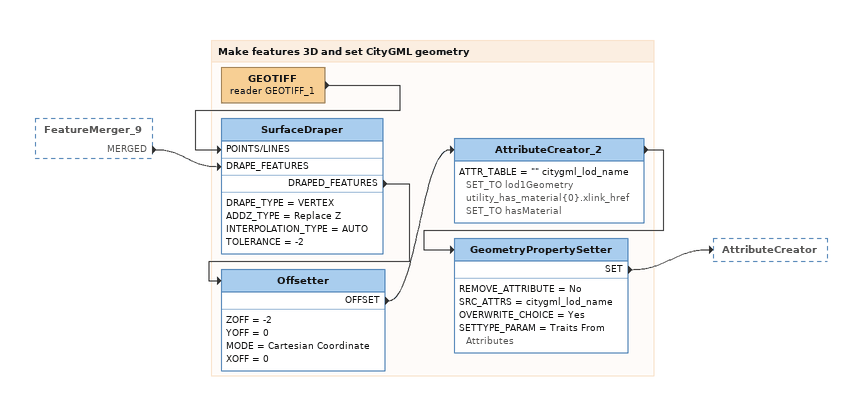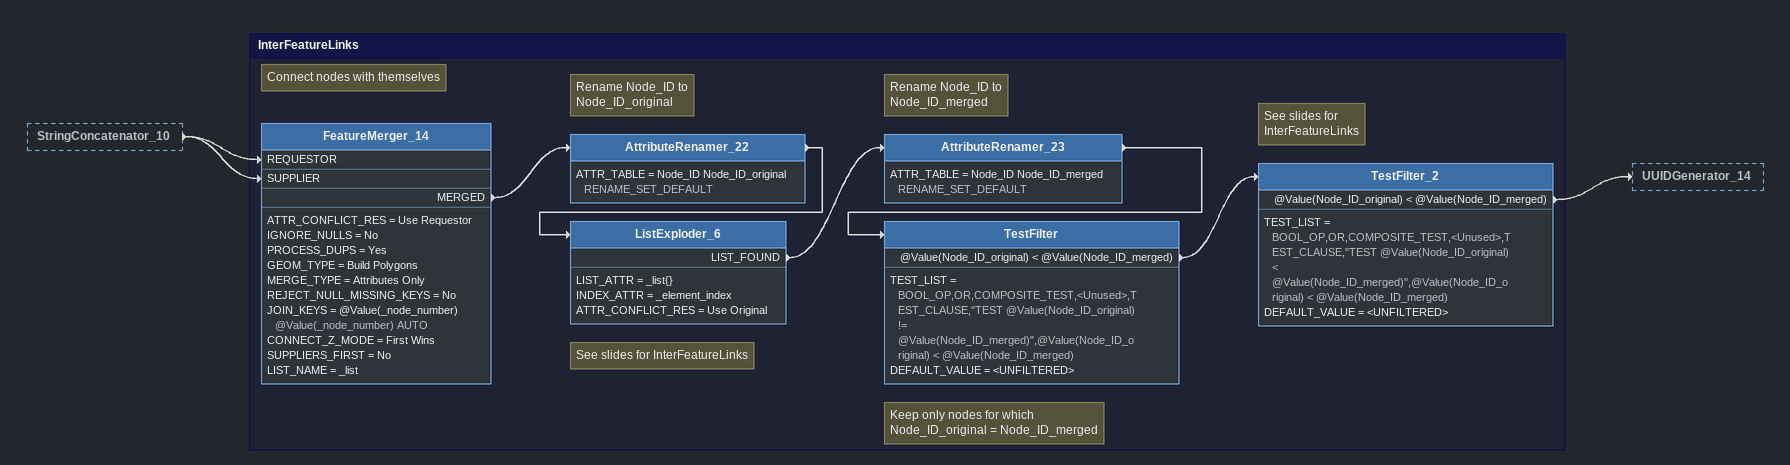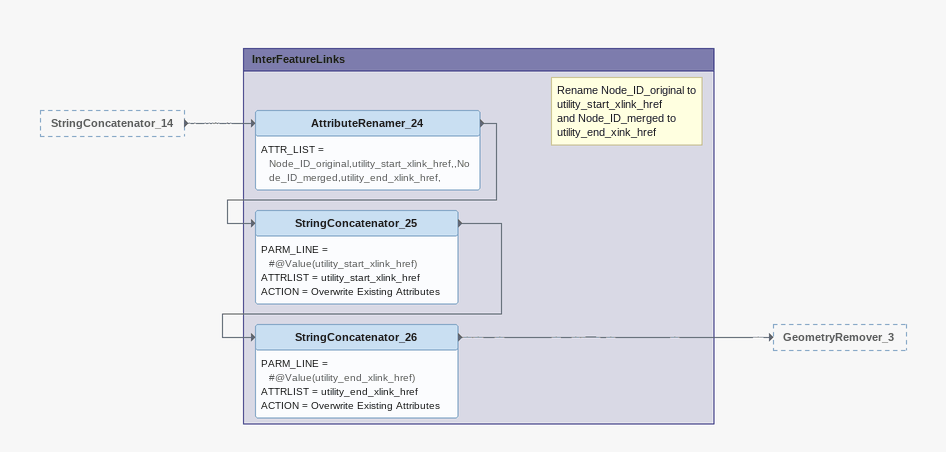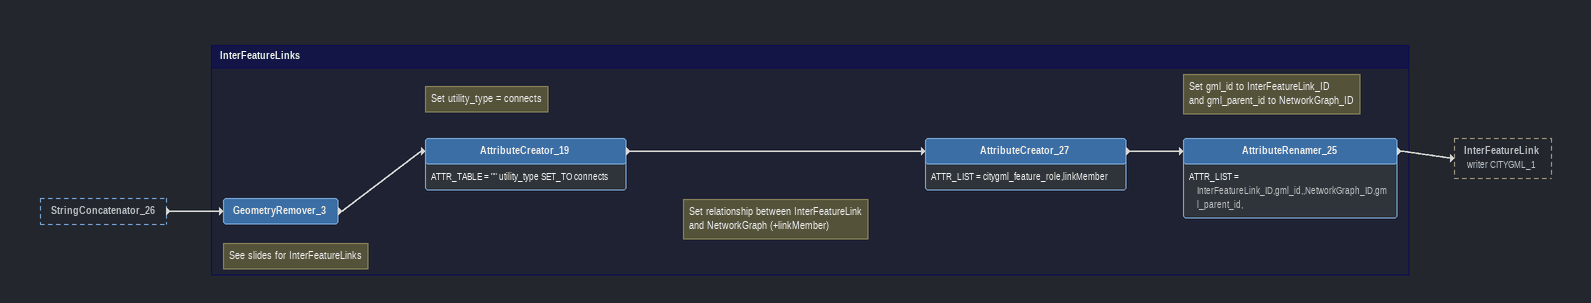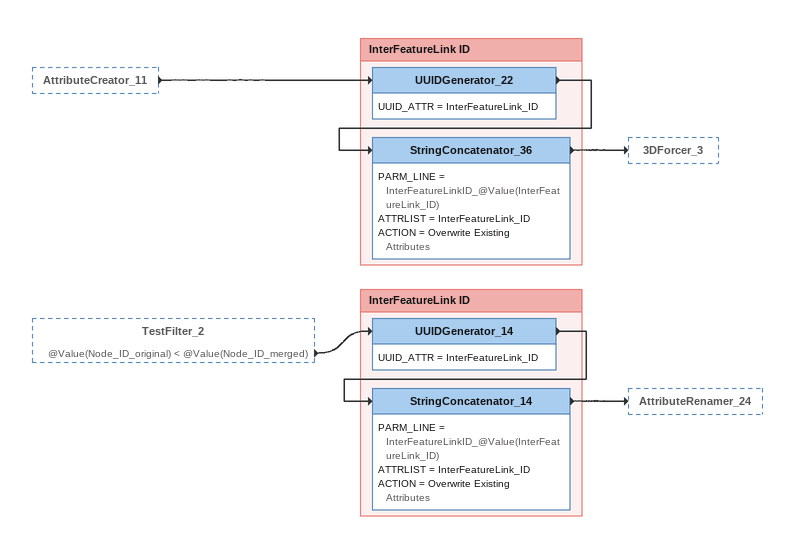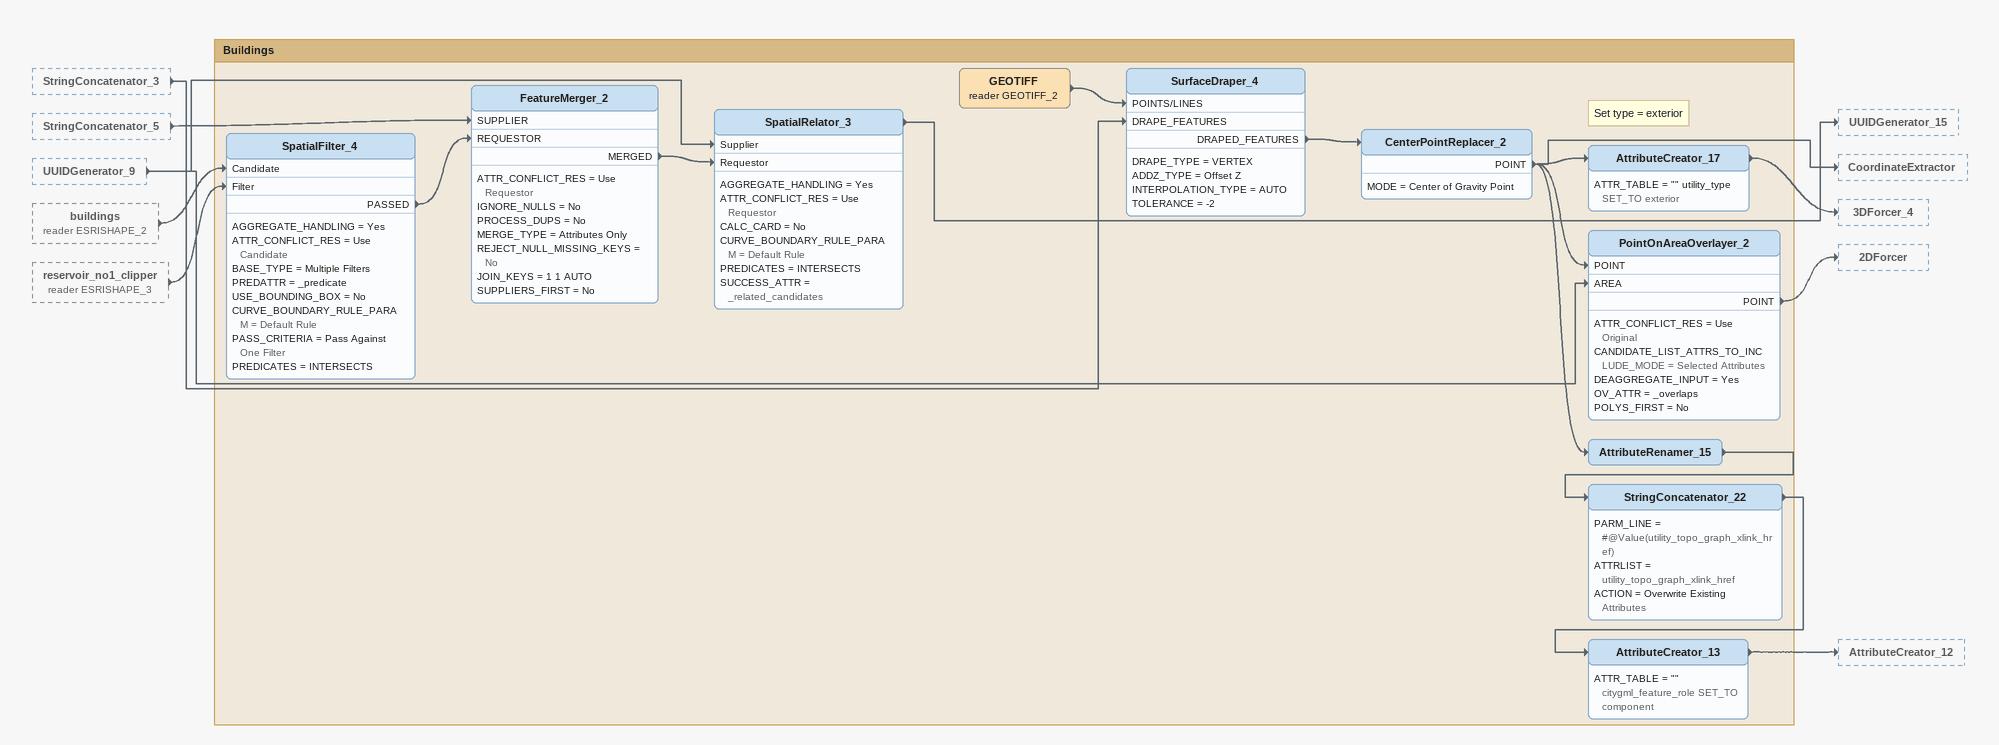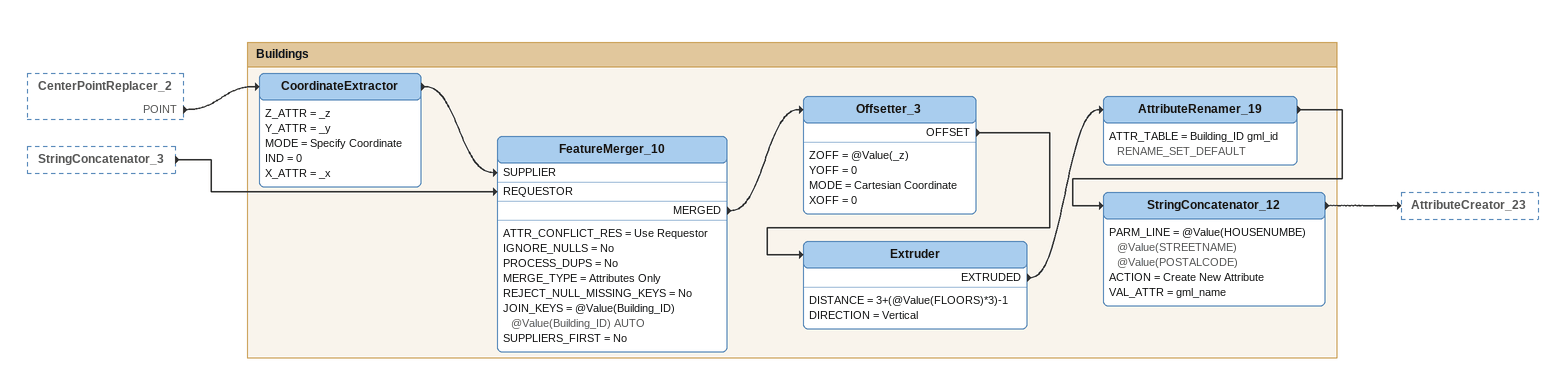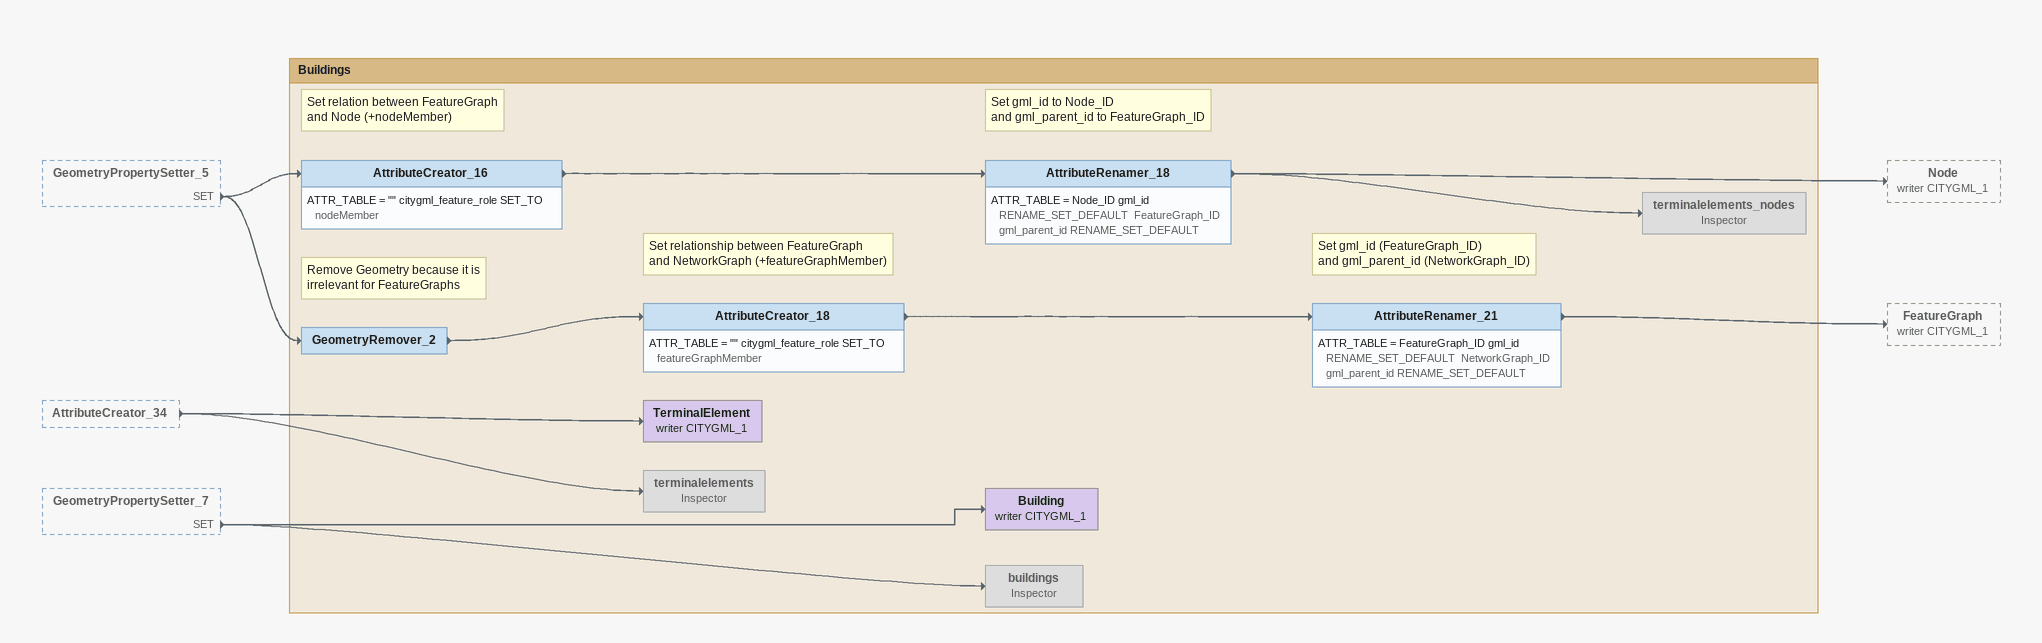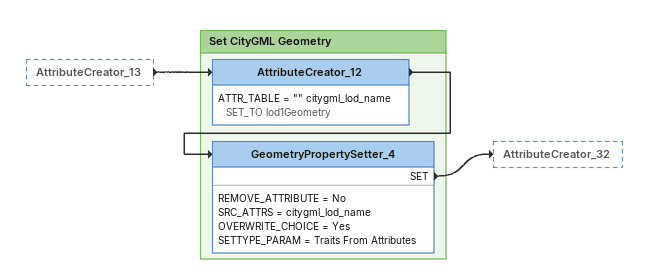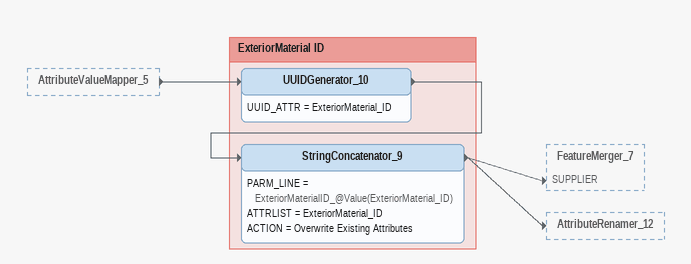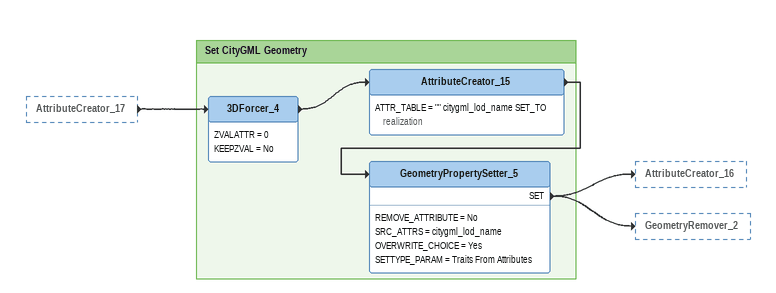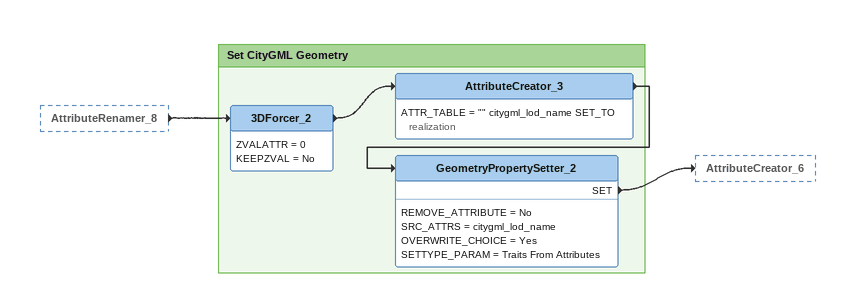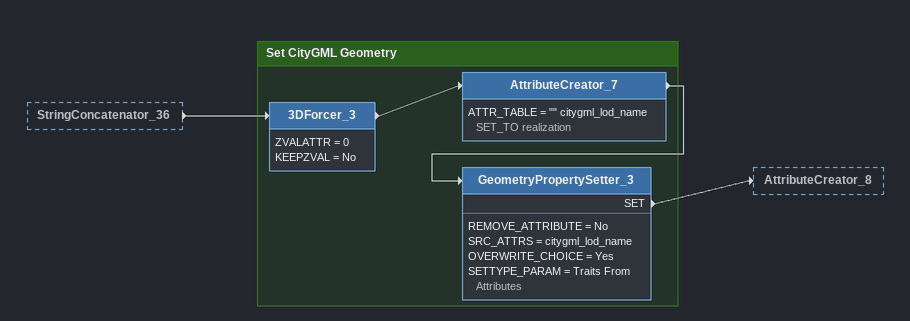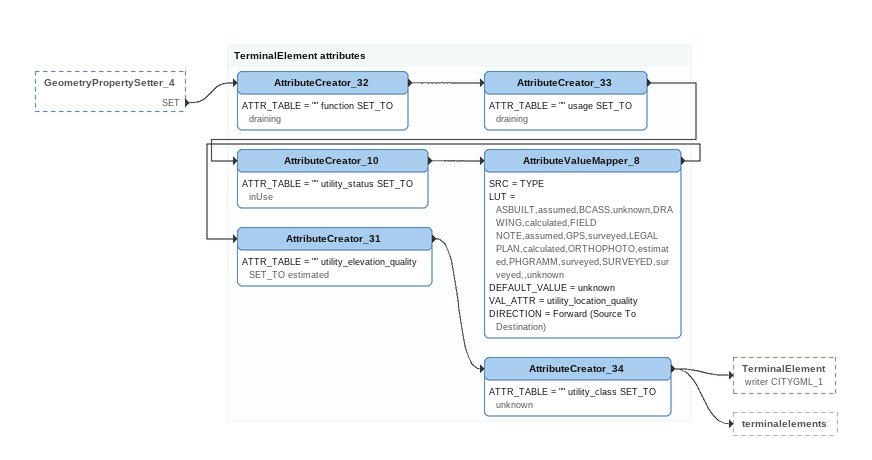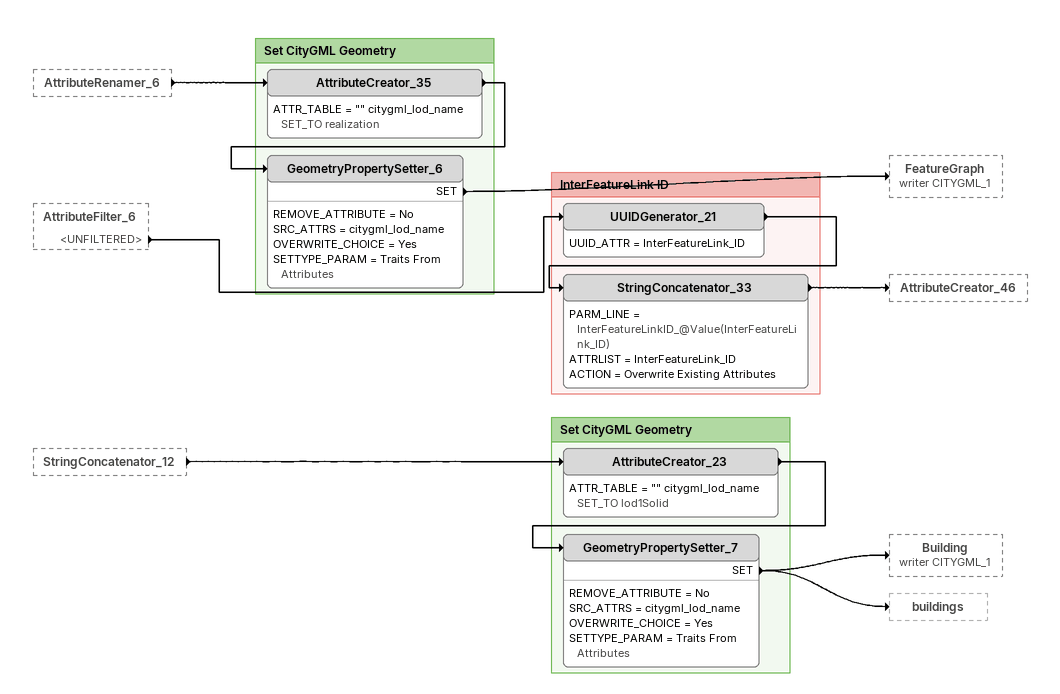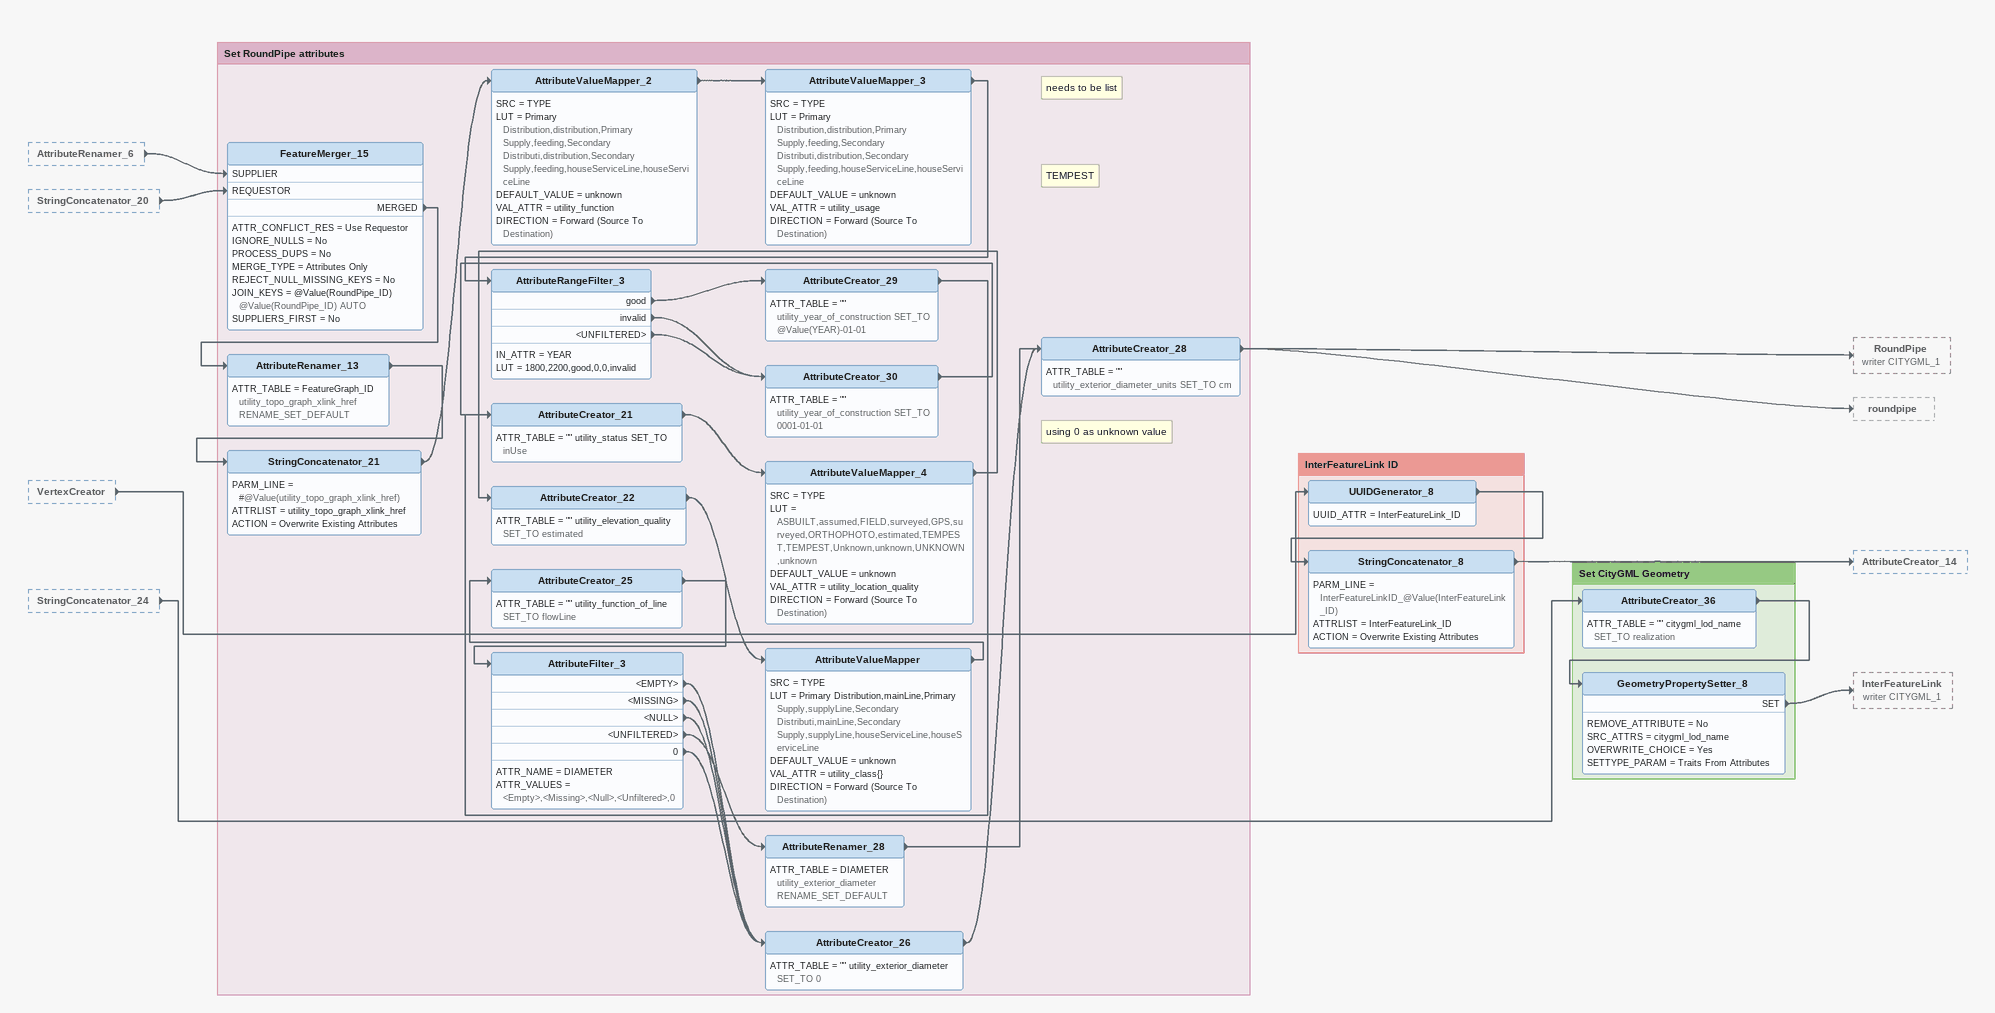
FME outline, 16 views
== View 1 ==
FeatureMerger_9 [outside]
    MERGED -> SurfaceDraper [DRAPE_FEATURES]

Bookmark: Make features 3D and set CityGML geometry
GEOTIFF (reader GEOTIFF_1)
    -> SurfaceDraper [POINTS/LINES]
SurfaceDraper
    DRAPE_TYPE = VERTEX
    ADDZ_TYPE = Replace Z
    INTERPOLATION_TYPE = AUTO
    TOLERANCE = -2
    DRAPED_FEATURES -> Offsetter
Offsetter
    ZOFF = -2
    YOFF = 0
    MODE = Cartesian Coordinate
    XOFF = 0
    OFFSET -> AttributeCreator_2
AttributeCreator_2
    ATTR_TABLE = "" citygml_lod_name SET_TO lod1Geometry  utility_has_material{0}.xlink_href SET_TO hasMaterial
    -> GeometryPropertySetter
GeometryPropertySetter
    REMOVE_ATTRIBUTE = No
    SRC_ATTRS = citygml_lod_name
    OVERWRITE_CHOICE = Yes
    SETTYPE_PARAM = Traits From Attributes
    SET -> AttributeCreator

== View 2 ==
StringConcatenator_10 [outside]
    -> FeatureMerger_14 [REQUESTOR]
    -> FeatureMerger_14 [SUPPLIER]

Bookmark: InterFeatureLinks
Note: Connect nodes with themselves
FeatureMerger_14
    ATTR_CONFLICT_RES = Use Requestor
    IGNORE_NULLS = No
    PROCESS_DUPS = Yes
    GEOM_TYPE = Build Polygons
    MERGE_TYPE = Attributes Only
    REJECT_NULL_MISSING_KEYS = No
    JOIN_KEYS = @Value(_node_number) @Value(_node_number) AUTO
    CONNECT_Z_MODE = First Wins
    SUPPLIERS_FIRST = No
    LIST_NAME = _list
    MERGED -> AttributeRenamer_22
Note: Rename Node_ID to / Node_ID_original
AttributeRenamer_22
    ATTR_TABLE = Node_ID Node_ID_original RENAME_SET_DEFAULT
    -> ListExploder_6
Note: See slides for InterFeatureLinks
ListExploder_6
    LIST_ATTR = _list{}
    INDEX_ATTR = _element_index
    ATTR_CONFLICT_RES = Use Original
    LIST_FOUND -> AttributeRenamer_23
Note: Rename Node_ID to / Node_ID_merged
AttributeRenamer_23
    ATTR_TABLE = Node_ID Node_ID_merged RENAME_SET_DEFAULT
    -> TestFilter
Note: Keep only nodes for which / Node_ID_original = Node_ID_merged
TestFilter
    TEST_LIST = BOOL_OP,OR,COMPOSITE_TEST,<Unused>,TEST_CLAUSE,"TEST @Value(Node_ID_original) != @Value(Node_ID_merged)",@Value(Node_ID_original) < @Value(Node_ID_merged)
    DEFAULT_VALUE = <UNFILTERED>
    @Value(Node_ID_original) < @Value(Node_ID_merged) -> TestFilter_2
Note: See slides for / InterFeatureLinks
TestFilter_2
    TEST_LIST = BOOL_OP,OR,COMPOSITE_TEST,<Unused>,TEST_CLAUSE,"TEST @Value(Node_ID_original) < @Value(Node_ID_merged)",@Value(Node_ID_original) < @Value(Node_ID_merged)
    DEFAULT_VALUE = <UNFILTERED>
    @Value(Node_ID_original) < @Value(Node_ID_merged) -> UUIDGenerator_14

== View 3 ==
StringConcatenator_14 [outside]
    -> AttributeRenamer_24

Bookmark: InterFeatureLinks
Note: Rename Node_ID_original to utility_start_xlink_href / and Node_ID_merged to utility_end_xink_href
AttributeRenamer_24
    ATTR_LIST = Node_ID_original,utility_start_xlink_href,,Node_ID_merged,utility_end_xlink_href,
    -> StringConcatenator_25
StringConcatenator_25
    PARM_LINE = #@Value(utility_start_xlink_href)
    ATTRLIST = utility_start_xlink_href
    ACTION = Overwrite Existing Attributes
    -> StringConcatenator_26
StringConcatenator_26
    PARM_LINE = #@Value(utility_end_xlink_href)
    ATTRLIST = utility_end_xlink_href
    ACTION = Overwrite Existing Attributes
    -> GeometryRemover_3

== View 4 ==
StringConcatenator_26 [outside]
    -> GeometryRemover_3

Bookmark: InterFeatureLinks
Note: See slides for InterFeatureLinks
GeometryRemover_3
    -> AttributeCreator_19
Note: Set utility_type = connects
AttributeCreator_19
    ATTR_TABLE = "" utility_type SET_TO connects
    -> AttributeCreator_27
Note: Set relationship between InterFeatureLink / and NetworkGraph (+linkMember)
AttributeCreator_27
    ATTR_LIST = citygml_feature_role,linkMember
    -> AttributeRenamer_25
Note: Set gml_id to InterFeatureLink_ID / and gml_parent_id to NetworkGraph_ID
AttributeRenamer_25
    ATTR_LIST = InterFeatureLink_ID,gml_id,,NetworkGraph_ID,gml_parent_id,
    -> InterFeatureLink (writer CITYGML_1)

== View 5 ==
AttributeCreator_11 [outside]
    -> UUIDGenerator_22
TestFilter_2 [outside]
    @Value(Node_ID_original) < @Value(Node_ID_merged) -> UUIDGenerator_14

Bookmark: InterFeatureLink ID
UUIDGenerator_22
    UUID_ATTR = InterFeatureLink_ID
    -> StringConcatenator_36
StringConcatenator_36
    PARM_LINE = InterFeatureLinkID_@Value(InterFeatureLink_ID)
    ATTRLIST = InterFeatureLink_ID
    ACTION = Overwrite Existing Attributes
    -> 3DForcer_3

Bookmark: InterFeatureLink ID
UUIDGenerator_14
    UUID_ATTR = InterFeatureLink_ID
    -> StringConcatenator_14
StringConcatenator_14
    PARM_LINE = InterFeatureLinkID_@Value(InterFeatureLink_ID)
    ATTRLIST = InterFeatureLink_ID
    ACTION = Overwrite Existing Attributes
    -> AttributeRenamer_24

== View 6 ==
StringConcatenator_3 [outside]
    -> SurfaceDraper_4 [DRAPE_FEATURES]
StringConcatenator_5 [outside]
    -> FeatureMerger_2 [SUPPLIER]
UUIDGenerator_9 [outside]
    -> SpatialRelator_3 [Supplier]
    -> PointOnAreaOverlayer_2 [AREA]
buildings (reader ESRISHAPE_2) [outside]
    -> SpatialFilter_4 [Candidate]
reservoir_no1_clipper (reader ESRISHAPE_3) [outside]
    -> SpatialFilter_4 [Filter]

Bookmark: Buildings
SpatialFilter_4
    AGGREGATE_HANDLING = Yes
    ATTR_CONFLICT_RES = Use Candidate
    BASE_TYPE = Multiple Filters
    PREDATTR = _predicate
    USE_BOUNDING_BOX = No
    CURVE_BOUNDARY_RULE_PARAM = Default Rule
    PASS_CRITERIA = Pass Against One Filter
    PREDICATES = INTERSECTS
    PASSED -> FeatureMerger_2 [REQUESTOR]
FeatureMerger_2
    ATTR_CONFLICT_RES = Use Requestor
    IGNORE_NULLS = No
    PROCESS_DUPS = No
    MERGE_TYPE = Attributes Only
    REJECT_NULL_MISSING_KEYS = No
    JOIN_KEYS = 1 1 AUTO
    SUPPLIERS_FIRST = No
    MERGED -> SpatialRelator_3 [Requestor]
SpatialRelator_3
    AGGREGATE_HANDLING = Yes
    ATTR_CONFLICT_RES = Use Requestor
    CALC_CARD = No
    CURVE_BOUNDARY_RULE_PARAM = Default Rule
    PREDICATES = INTERSECTS
    SUCCESS_ATTR = _related_candidates
    -> UUIDGenerator_15
GEOTIFF (reader GEOTIFF_2)
    -> SurfaceDraper_4 [POINTS/LINES]
SurfaceDraper_4
    DRAPE_TYPE = VERTEX
    ADDZ_TYPE = Offset Z
    INTERPOLATION_TYPE = AUTO
    TOLERANCE = -2
    DRAPED_FEATURES -> CenterPointReplacer_2
CenterPointReplacer_2
    MODE = Center of Gravity Point
    POINT -> PointOnAreaOverlayer_2 [POINT]
    POINT -> CoordinateExtractor
    POINT -> AttributeRenamer_15
    POINT -> AttributeCreator_17
Note: Set type = exterior
AttributeCreator_17
    ATTR_TABLE = "" utility_type SET_TO exterior
    -> 3DForcer_4
PointOnAreaOverlayer_2
    ATTR_CONFLICT_RES = Use Original
    CANDIDATE_LIST_ATTRS_TO_INCLUDE_MODE = Selected Attributes
    DEAGGREGATE_INPUT = Yes
    OV_ATTR = _overlaps
    POLYS_FIRST = No
    POINT -> 2DForcer
AttributeRenamer_15
    -> StringConcatenator_22
StringConcatenator_22
    PARM_LINE = #@Value(utility_topo_graph_xlink_href)
    ATTRLIST = utility_topo_graph_xlink_href
    ACTION = Overwrite Existing Attributes
    -> AttributeCreator_13
AttributeCreator_13
    ATTR_TABLE = "" citygml_feature_role SET_TO component
    -> AttributeCreator_12

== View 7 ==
CenterPointReplacer_2 [outside]
    POINT -> CoordinateExtractor
StringConcatenator_3 [outside]
    -> FeatureMerger_10 [REQUESTOR]

Bookmark: Buildings
CoordinateExtractor
    Z_ATTR = _z
    Y_ATTR = _y
    MODE = Specify Coordinate
    IND = 0
    X_ATTR = _x
    -> FeatureMerger_10 [SUPPLIER]
FeatureMerger_10
    ATTR_CONFLICT_RES = Use Requestor
    IGNORE_NULLS = No
    PROCESS_DUPS = No
    MERGE_TYPE = Attributes Only
    REJECT_NULL_MISSING_KEYS = No
    JOIN_KEYS = @Value(Building_ID) @Value(Building_ID) AUTO
    SUPPLIERS_FIRST = No
    MERGED -> Offsetter_3
Offsetter_3
    ZOFF = @Value(_z)
    YOFF = 0
    MODE = Cartesian Coordinate
    XOFF = 0
    OFFSET -> Extruder
Extruder
    DISTANCE = 3+(@Value(FLOORS)*3)-1
    DIRECTION = Vertical
    EXTRUDED -> AttributeRenamer_19
AttributeRenamer_19
    ATTR_TABLE = Building_ID gml_id RENAME_SET_DEFAULT
    -> StringConcatenator_12
StringConcatenator_12
    PARM_LINE = @Value(HOUSENUMBE) @Value(STREETNAME) @Value(POSTALCODE)
    ACTION = Create New Attribute
    VAL_ATTR = gml_name
    -> AttributeCreator_23

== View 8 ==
GeometryPropertySetter_5 [outside]
    SET -> AttributeCreator_16
    SET -> GeometryRemover_2
AttributeCreator_34 [outside]
    -> TerminalElement (writer CITYGML_1)
    -> terminalelements
GeometryPropertySetter_7 [outside]
    SET -> Building (writer CITYGML_1)
    SET -> buildings

Bookmark: Buildings
Note: Set relation between FeatureGraph / and Node (+nodeMember)
AttributeCreator_16
    ATTR_TABLE = "" citygml_feature_role SET_TO nodeMember
    -> AttributeRenamer_18
Note: Set gml_id to Node_ID / and gml_parent_id to FeatureGraph_ID
AttributeRenamer_18
    ATTR_TABLE = Node_ID gml_id RENAME_SET_DEFAULT  FeatureGraph_ID gml_parent_id RENAME_SET_DEFAULT
    -> Node (writer CITYGML_1)
    -> terminalelements_nodes
terminalelements_nodes: Inspector [off]
Note: Remove Geometry because it is / irrelevant for FeatureGraphs
GeometryRemover_2
    -> AttributeCreator_18
Note: Set relationship between FeatureGraph / and NetworkGraph (+featureGraphMember)
AttributeCreator_18
    ATTR_TABLE = "" citygml_feature_role SET_TO featureGraphMember
    -> AttributeRenamer_21
Note: Set gml_id (FeatureGraph_ID) / and gml_parent_id (NetworkGraph_ID)
AttributeRenamer_21
    ATTR_TABLE = FeatureGraph_ID gml_id RENAME_SET_DEFAULT  NetworkGraph_ID gml_parent_id RENAME_SET_DEFAULT
    -> FeatureGraph (writer CITYGML_1)
TerminalElement (writer CITYGML_1)
terminalelements: Inspector [off]
Building (writer CITYGML_1)
buildings: Inspector [off]

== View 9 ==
AttributeCreator_13 [outside]
    -> AttributeCreator_12

Bookmark: Set CityGML Geometry
AttributeCreator_12
    ATTR_TABLE = "" citygml_lod_name SET_TO lod1Geometry
    -> GeometryPropertySetter_4
GeometryPropertySetter_4
    REMOVE_ATTRIBUTE = No
    SRC_ATTRS = citygml_lod_name
    OVERWRITE_CHOICE = Yes
    SETTYPE_PARAM = Traits From Attributes
    SET -> AttributeCreator_32

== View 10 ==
AttributeValueMapper_5 [outside]
    -> UUIDGenerator_10

Bookmark: ExteriorMaterial ID
UUIDGenerator_10
    UUID_ATTR = ExteriorMaterial_ID
    -> StringConcatenator_9
StringConcatenator_9
    PARM_LINE = ExteriorMaterialID_@Value(ExteriorMaterial_ID)
    ATTRLIST = ExteriorMaterial_ID
    ACTION = Overwrite Existing Attributes
    -> FeatureMerger_7 [SUPPLIER]
    -> AttributeRenamer_12

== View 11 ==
AttributeCreator_17 [outside]
    -> 3DForcer_4

Bookmark: Set CityGML Geometry
3DForcer_4
    ZVALATTR = 0
    KEEPZVAL = No
    -> AttributeCreator_15
AttributeCreator_15
    ATTR_TABLE = "" citygml_lod_name SET_TO realization
    -> GeometryPropertySetter_5
GeometryPropertySetter_5
    REMOVE_ATTRIBUTE = No
    SRC_ATTRS = citygml_lod_name
    OVERWRITE_CHOICE = Yes
    SETTYPE_PARAM = Traits From Attributes
    SET -> AttributeCreator_16
    SET -> GeometryRemover_2

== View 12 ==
AttributeRenamer_8 [outside]
    -> 3DForcer_2

Bookmark: Set CityGML Geometry
3DForcer_2
    ZVALATTR = 0
    KEEPZVAL = No
    -> AttributeCreator_3
AttributeCreator_3
    ATTR_TABLE = "" citygml_lod_name SET_TO realization
    -> GeometryPropertySetter_2
GeometryPropertySetter_2
    REMOVE_ATTRIBUTE = No
    SRC_ATTRS = citygml_lod_name
    OVERWRITE_CHOICE = Yes
    SETTYPE_PARAM = Traits From Attributes
    SET -> AttributeCreator_6

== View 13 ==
StringConcatenator_36 [outside]
    -> 3DForcer_3

Bookmark: Set CityGML Geometry
3DForcer_3
    ZVALATTR = 0
    KEEPZVAL = No
    -> AttributeCreator_7
AttributeCreator_7
    ATTR_TABLE = "" citygml_lod_name SET_TO realization
    -> GeometryPropertySetter_3
GeometryPropertySetter_3
    REMOVE_ATTRIBUTE = No
    SRC_ATTRS = citygml_lod_name
    OVERWRITE_CHOICE = Yes
    SETTYPE_PARAM = Traits From Attributes
    SET -> AttributeCreator_8

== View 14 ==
GeometryPropertySetter_4 [outside]
    SET -> AttributeCreator_32

Bookmark: TerminalElement attributes
AttributeCreator_32
    ATTR_TABLE = "" function SET_TO draining
    -> AttributeCreator_33
AttributeCreator_33
    ATTR_TABLE = "" usage SET_TO draining
    -> AttributeCreator_10
AttributeCreator_10
    ATTR_TABLE = "" utility_status SET_TO inUse
    -> AttributeValueMapper_8
AttributeValueMapper_8
    SRC = TYPE
    LUT = ASBUILT,assumed,BCASS,unknown,DRAWING,calculated,FIELD NOTE,assumed,GPS,surveyed,LEGAL PLAN,calculated,ORTHOPHOTO,estimated,PHGRAMM,surveyed,SURVEYED,surveyed,,unknown
    DEFAULT_VALUE = unknown
    VAL_ATTR = utility_location_quality
    DIRECTION = Forward (Source To Destination)
    -> AttributeCreator_31
AttributeCreator_31
    ATTR_TABLE = "" utility_elevation_quality SET_TO estimated
    -> AttributeCreator_34
AttributeCreator_34
    ATTR_TABLE = "" utility_class SET_TO unknown
    -> TerminalElement (writer CITYGML_1)
    -> terminalelements

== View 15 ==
AttributeRenamer_6 [outside]
    -> AttributeCreator_35
AttributeFilter_6 [outside]
    <UNFILTERED> -> UUIDGenerator_21
StringConcatenator_12 [outside]
    -> AttributeCreator_23

Bookmark: InterFeatureLink ID
UUIDGenerator_21
    UUID_ATTR = InterFeatureLink_ID
    -> StringConcatenator_33
StringConcatenator_33
    PARM_LINE = InterFeatureLinkID_@Value(InterFeatureLink_ID)
    ATTRLIST = InterFeatureLink_ID
    ACTION = Overwrite Existing Attributes
    -> AttributeCreator_46

Bookmark: Set CityGML Geometry
AttributeCreator_35
    ATTR_TABLE = "" citygml_lod_name SET_TO realization
    -> GeometryPropertySetter_6
GeometryPropertySetter_6
    REMOVE_ATTRIBUTE = No
    SRC_ATTRS = citygml_lod_name
    OVERWRITE_CHOICE = Yes
    SETTYPE_PARAM = Traits From Attributes
    SET -> FeatureGraph (writer CITYGML_1)

Bookmark: Set CityGML Geometry
AttributeCreator_23
    ATTR_TABLE = "" citygml_lod_name SET_TO lod1Solid
    -> GeometryPropertySetter_7
GeometryPropertySetter_7
    REMOVE_ATTRIBUTE = No
    SRC_ATTRS = citygml_lod_name
    OVERWRITE_CHOICE = Yes
    SETTYPE_PARAM = Traits From Attributes
    SET -> Building (writer CITYGML_1)
    SET -> buildings

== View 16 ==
AttributeRenamer_6 [outside]
    -> FeatureMerger_15 [SUPPLIER]
StringConcatenator_20 [outside]
    -> FeatureMerger_15 [REQUESTOR]
VertexCreator [outside]
    -> UUIDGenerator_8
StringConcatenator_24 [outside]
    -> AttributeCreator_36

Bookmark: InterFeatureLink ID
UUIDGenerator_8
    UUID_ATTR = InterFeatureLink_ID
    -> StringConcatenator_8
StringConcatenator_8
    PARM_LINE = InterFeatureLinkID_@Value(InterFeatureLink_ID)
    ATTRLIST = InterFeatureLink_ID
    ACTION = Overwrite Existing Attributes
    -> AttributeCreator_14

Bookmark: Set CityGML Geometry
AttributeCreator_36
    ATTR_TABLE = "" citygml_lod_name SET_TO realization
    -> GeometryPropertySetter_8
GeometryPropertySetter_8
    REMOVE_ATTRIBUTE = No
    SRC_ATTRS = citygml_lod_name
    OVERWRITE_CHOICE = Yes
    SETTYPE_PARAM = Traits From Attributes
    SET -> InterFeatureLink (writer CITYGML_1)

Bookmark: Set RoundPipe attributes
FeatureMerger_15
    ATTR_CONFLICT_RES = Use Requestor
    IGNORE_NULLS = No
    PROCESS_DUPS = No
    MERGE_TYPE = Attributes Only
    REJECT_NULL_MISSING_KEYS = No
    JOIN_KEYS = @Value(RoundPipe_ID) @Value(RoundPipe_ID) AUTO
    SUPPLIERS_FIRST = No
    MERGED -> AttributeRenamer_13
AttributeRenamer_13
    ATTR_TABLE = FeatureGraph_ID utility_topo_graph_xlink_href RENAME_SET_DEFAULT
    -> StringConcatenator_21
StringConcatenator_21
    PARM_LINE = #@Value(utility_topo_graph_xlink_href)
    ATTRLIST = utility_topo_graph_xlink_href
    ACTION = Overwrite Existing Attributes
    -> AttributeValueMapper_2
AttributeValueMapper_2
    SRC = TYPE
    LUT = Primary Distribution,distribution,Primary Supply,feeding,Secondary Distributi,distribution,Secondary Supply,feeding,houseServiceLine,houseServiceLine
    DEFAULT_VALUE = unknown
    VAL_ATTR = utility_function
    DIRECTION = Forward (Source To Destination)
    -> AttributeValueMapper_3
Note: needs to be list
AttributeValueMapper_3
    SRC = TYPE
    LUT = Primary Distribution,distribution,Primary Supply,feeding,Secondary Distributi,distribution,Secondary Supply,feeding,houseServiceLine,houseServiceLine
    DEFAULT_VALUE = unknown
    VAL_ATTR = utility_usage
    DIRECTION = Forward (Source To Destination)
    -> AttributeRangeFilter_3
AttributeRangeFilter_3
    IN_ATTR = YEAR
    LUT = 1800,2200,good,0,0,invalid
    good -> AttributeCreator_29
    invalid -> AttributeCreator_30
    <UNFILTERED> -> AttributeCreator_30
AttributeCreator_29
    ATTR_TABLE = "" utility_year_of_construction SET_TO @Value(YEAR)-01-01
    -> AttributeCreator_21
AttributeCreator_30
    ATTR_TABLE = "" utility_year_of_construction SET_TO 0001-01-01
    -> AttributeCreator_21
AttributeCreator_21
    ATTR_TABLE = "" utility_status SET_TO inUse
    -> AttributeValueMapper_4
Note: TEMPEST
AttributeValueMapper_4
    SRC = TYPE
    LUT = ASBUILT,assumed,FIELD,surveyed,GPS,surveyed,ORTHOPHOTO,estimated,TEMPEST,TEMPEST,Unknown,unknown,UNKNOWN,unknown
    DEFAULT_VALUE = unknown
    VAL_ATTR = utility_location_quality
    DIRECTION = Forward (Source To Destination)
    -> AttributeCreator_22
AttributeCreator_22
    ATTR_TABLE = "" utility_elevation_quality SET_TO estimated
    -> AttributeValueMapper
AttributeValueMapper
    SRC = TYPE
    LUT = Primary Distribution,mainLine,Primary Supply,supplyLine,Secondary Distributi,mainLine,Secondary Supply,supplyLine,houseServiceLine,houseServiceLine
    DEFAULT_VALUE = unknown
    VAL_ATTR = utility_class{}
    DIRECTION = Forward (Source To Destination)
    -> AttributeCreator_25
AttributeCreator_25
    ATTR_TABLE = "" utility_function_of_line SET_TO flowLine
    -> AttributeFilter_3
AttributeFilter_3
    ATTR_NAME = DIAMETER
    ATTR_VALUES = <Empty>,<Missing>,<Null>,<Unfiltered>,0
    <EMPTY> -> AttributeCreator_26
    <MISSING> -> AttributeCreator_26
    <NULL> -> AttributeCreator_26
    <UNFILTERED> -> AttributeRenamer_28
    0 -> AttributeCreator_26
AttributeRenamer_28
    ATTR_TABLE = DIAMETER utility_exterior_diameter RENAME_SET_DEFAULT
    -> AttributeCreator_28
Note: using 0 as unknown value
AttributeCreator_26
    ATTR_TABLE = "" utility_exterior_diameter SET_TO 0
    -> AttributeCreator_28
AttributeCreator_28
    ATTR_TABLE = "" utility_exterior_diameter_units SET_TO cm
    -> RoundPipe (writer CITYGML_1)
    -> roundpipe
